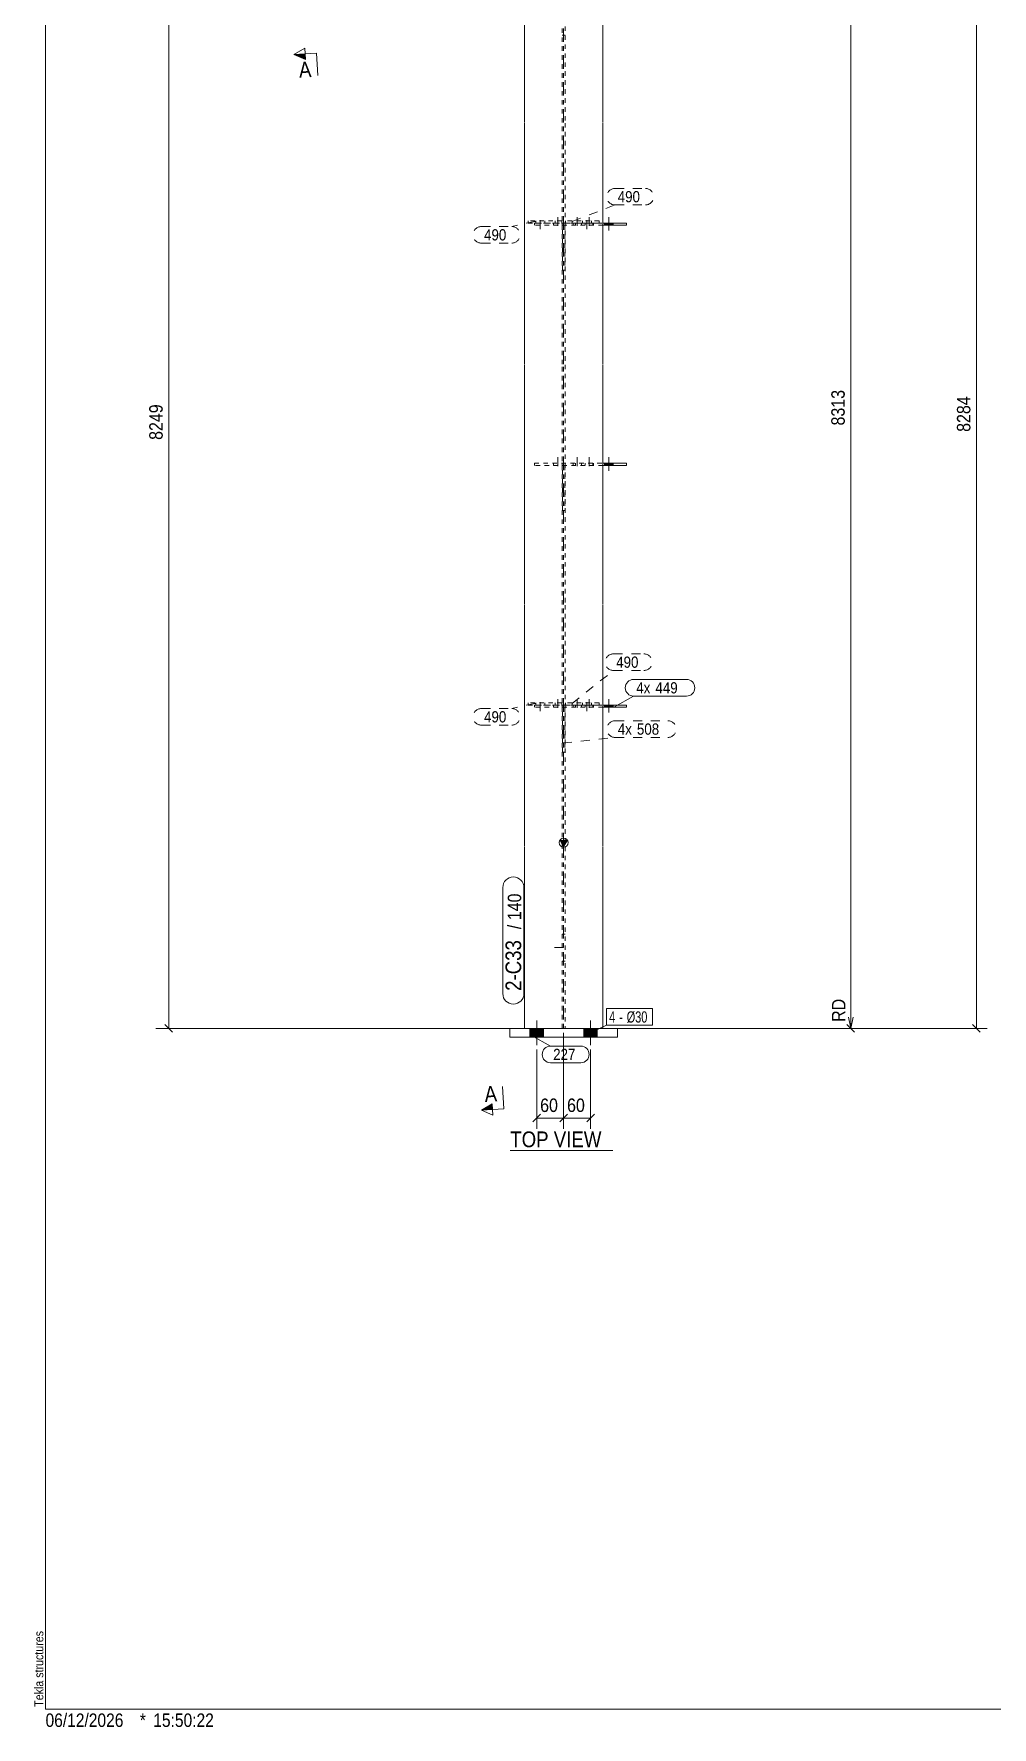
# Model space of a CAD drawing. Header units: millimetres. Extents: x 2 to 825, y 1 to 579.
# Drawn here: x 2.4 to 215.9, y 1 to 378.5 of the extents above; entities that cross this region are included whole.
import ezdxf

# ---------------------------------------------------------------- set-up
doc = ezdxf.new("R2010")
doc.units = ezdxf.units.MM
for name, pattern in [('XKITLINE00', [0]), ('XKITLINE01', [4, 1, -1, 1, -1]), ('XKITLINE02', [4, 2, -2]), ('XKITLINE03', [6, 3, -1, 1, -1])]:
    doc.linetypes.add(name, pattern=pattern)
for name, color, linetype, lineweight in [('Bolt', 3, 'Continuous', 0), ('BoltMark', 7, 'Continuous', 0), ('Dimensions', 7, 'Continuous', 0), ('DrawingSheet', 5, 'Continuous', 0), ('OtherObjectType', 7, 'Continuous', 0), ('Part', 2, 'Continuous', 0), ('PartMark', 7, 'Continuous', 0), ('Section', 6, 'Continuous', 0)]:
    doc.layers.add(name, color=color, linetype=linetype, lineweight=lineweight)
doc.styles.add('ARIAL', font='ARIAL.TTF')
doc.styles.add('ARIAL_NARROW', font='ARIALN.TTF')

# ---------------------------------------------------------------- blocks, each defined once
blk = doc.blocks.new('*A52')
at = {"layer": 'Bolt', "color": 3, "linetype": 'XKITLINE02', "lineweight": 0}
for p, q in [((120.1, 384.26), (120.8, 384.26)), ((118.45, 381.26), (122.45, 381.26)), ((120.1, 378.26), (120.8, 378.26)), ((120.1, 177.78), (120.8, 177.78)), ((118.45, 174.78), (122.45, 174.78)), ((120.1, 171.78), (120.8, 171.78))]:
    blk.add_line(p, q, dxfattribs=at)
blk = doc.blocks.new('*A54')
at = {"layer": 'Bolt'}
for points in [[(115.95, 156.78), (115.95, 154.78), (112.95, 154.78), (112.95, 156.78)], [(115.95, 156.78), (115.95, 154.78), (112.95, 154.78), (112.95, 156.78)], [(127.95, 156.78), (127.95, 154.78), (124.95, 154.78), (124.95, 156.78)], [(127.95, 156.78), (127.95, 154.78), (124.95, 154.78), (124.95, 156.78)]]:
    blk.add_hatch(color=3, dxfattribs=at).paths.add_polyline_path(points, flags=17)
at = {"layer": 'Bolt', "color": 3, "linetype": 'XKITLINE00', "lineweight": 0}
for p, q in [((112.95, 156.78), (112.95, 154.78)), ((112.95, 156.78), (112.95, 154.78)), ((114.45, 158.53), (114.45, 153.03)), ((114.45, 158.53), (114.45, 153.03)), ((115.95, 156.78), (115.95, 154.78)), ((115.95, 156.78), (115.95, 154.78)), ((124.95, 156.78), (124.95, 154.78)), ((124.95, 156.78), (124.95, 154.78)), ((126.45, 158.53), (126.45, 153.03)), ((126.45, 158.53), (126.45, 153.03)), ((127.95, 156.78), (127.95, 154.78)), ((127.95, 156.78), (127.95, 154.78))]:
    blk.add_line(p, q, dxfattribs=at)
blk = doc.blocks.new('*A56')
at = {"layer": 'Bolt', "color": 3, "linetype": 'XKITLINE02', "lineweight": 0}
for p, q in [((115.25, 227.53), (115.25, 230.53)), ((114.27, 228.88), (114.27, 229.38)), ((116.23, 228.88), (116.23, 229.38))]:
    blk.add_line(p, q, dxfattribs=at)
blk = doc.blocks.new('*A57')
at = {"layer": 'Bolt', "color": 3, "linetype": 'XKITLINE02', "lineweight": 0}
for p, q in [((125.65, 227.53), (125.65, 230.53)), ((124.67, 228.88), (124.67, 229.38)), ((126.63, 228.88), (126.63, 229.38))]:
    blk.add_line(p, q, dxfattribs=at)
blk = doc.blocks.new('*A58')
at = {"layer": 'Bolt'}
blk.add_hatch(color=3, dxfattribs=at).paths.add_polyline_path([(131.46, 228.88), (131.46, 228.38), (129.56, 228.38), (129.56, 228.88)], flags=17)
at = {"layer": 'Bolt', "color": 3, "linetype": 'XKITLINE02', "lineweight": 0}
for p, q in [((118.21, 228.88), (118.21, 228.38)), ((119.16, 230.22), (119.16, 227.22)), ((120.11, 228.88), (120.11, 228.38)), ((122.55, 228.88), (122.55, 228.38)), ((123.5, 230.22), (123.5, 227.22)), ((124.45, 228.88), (124.45, 228.38)), ((125.22, 228.88), (125.22, 228.38)), ((126.17, 230.22), (126.17, 227.22)), ((127.12, 228.88), (127.12, 228.38))]:
    blk.add_line(p, q, dxfattribs=at)
at = {"layer": 'Bolt', "color": 3, "linetype": 'XKITLINE00', "lineweight": 0}
for p, q in [((129.56, 228.88), (129.56, 228.38)), ((130.51, 230.22), (130.51, 227.22)), ((131.46, 228.88), (131.46, 228.38))]:
    blk.add_line(p, q, dxfattribs=at)
blk = doc.blocks.new('*A59')
at = {"layer": 'Bolt'}
blk.add_hatch(color=3, dxfattribs=at).paths.add_polyline_path([(131.46, 282.78), (131.46, 282.28), (129.56, 282.28), (129.56, 282.78)], flags=17)
at = {"layer": 'Bolt', "color": 3, "linetype": 'XKITLINE02', "lineweight": 0}
for p, q in [((119.16, 284.12), (119.16, 281.12)), ((123.5, 284.12), (123.5, 281.12)), ((126.17, 284.12), (126.17, 281.12)), ((118.21, 282.78), (118.21, 282.28)), ((120.11, 282.78), (120.11, 282.28)), ((122.55, 282.78), (122.55, 282.28)), ((124.45, 282.78), (124.45, 282.28)), ((125.22, 282.78), (125.22, 282.28)), ((127.12, 282.78), (127.12, 282.28))]:
    blk.add_line(p, q, dxfattribs=at)
at = {"layer": 'Bolt', "color": 3, "linetype": 'XKITLINE00', "lineweight": 0}
for p, q in [((130.51, 284.12), (130.51, 281.12)), ((129.56, 282.78), (129.56, 282.28)), ((131.46, 282.78), (131.46, 282.28))]:
    blk.add_line(p, q, dxfattribs=at)
blk = doc.blocks.new('*A60')
at = {"layer": 'Bolt'}
blk.add_hatch(color=3, dxfattribs=at).paths.add_polyline_path([(131.46, 336.36), (131.46, 335.86), (129.56, 335.86), (129.56, 336.36)], flags=17)
at = {"layer": 'Bolt', "color": 3, "linetype": 'XKITLINE02', "lineweight": 0}
for p, q in [((118.21, 336.36), (118.21, 335.86)), ((119.16, 337.7), (119.16, 334.7)), ((120.11, 336.36), (120.11, 335.86)), ((122.55, 336.36), (122.55, 335.86)), ((123.5, 337.7), (123.5, 334.7)), ((124.45, 336.36), (124.45, 335.86)), ((125.22, 336.36), (125.22, 335.86)), ((126.17, 337.7), (126.17, 334.7)), ((127.12, 336.36), (127.12, 335.86))]:
    blk.add_line(p, q, dxfattribs=at)
at = {"layer": 'Bolt', "color": 3, "linetype": 'XKITLINE00', "lineweight": 0}
for p, q in [((129.56, 336.36), (129.56, 335.86)), ((130.51, 337.7), (130.51, 334.7)), ((131.46, 336.36), (131.46, 335.86))]:
    blk.add_line(p, q, dxfattribs=at)
blk = doc.blocks.new('*A62')
at = {"layer": 'Bolt', "color": 3, "linetype": 'XKITLINE02', "lineweight": 0}
for p, q in [((114.27, 336.36), (114.27, 336.86)), ((115.25, 335.01), (115.25, 338.01)), ((116.23, 336.36), (116.23, 336.86))]:
    blk.add_line(p, q, dxfattribs=at)
blk = doc.blocks.new('*A63')
at = {"layer": 'Bolt', "color": 3, "linetype": 'XKITLINE02', "lineweight": 0}
for p, q in [((124.67, 336.36), (124.67, 336.86)), ((125.65, 335.01), (125.65, 338.01)), ((126.63, 336.36), (126.63, 336.86))]:
    blk.add_line(p, q, dxfattribs=at)
blk = doc.blocks.new('*A66')
at = {"layer": 'Part'}
blk.add_hatch(color=2, dxfattribs=at).paths.add_polyline_path([(119.65, 198.69), (121.25, 198.69), (120.45, 197.29)], flags=17)
at = {"layer": 'Part', "color": 7, "linetype": 'XKITLINE03', "lineweight": 0}
for p, q in [((120.45, 358.76), (120.45, 470.46)), ((120.45, 304.86), (120.45, 358.66)), ((120.45, 251.28), (120.45, 304.76)), ((120.45, 197.38), (120.45, 251.18)), ((120.45, 146.78), (120.45, 197.28))]:
    blk.add_line(p, q, dxfattribs=at)
at = {"layer": 'Part', "color": 2, "linetype": 'XKITLINE00', "lineweight": 0}
for p, q in [((129.2, 462.3), (111.7, 462.3)), ((111.7, 462.3), (111.7, 358.76)), ((129.2, 358.76), (129.2, 462.3)), ((111.7, 358.66), (111.7, 304.86)), ((129.2, 304.86), (129.2, 358.66)), ((111.7, 304.76), (111.7, 251.28)), ((129.2, 251.28), (129.2, 304.76)), ((111.7, 251.18), (111.7, 197.38)), ((129.2, 197.38), (129.2, 251.18)), ((111.7, 197.28), (111.7, 156.78)), ((120.45, 197.29), (119.65, 198.69)), ((119.65, 198.69), (121.25, 198.69)), ((121.25, 198.69), (120.45, 197.29)), ((129.2, 156.78), (129.2, 197.28))]:
    blk.add_line(p, q, dxfattribs=at)
at = {"layer": 'Part', "color": 7, "linetype": 'XKITLINE01', "lineweight": 0}
for p, q in [((120.1, 462.19), (111.7, 462.19)), ((120.1, 358.76), (120.1, 462.19)), ((120.8, 462.19), (120.8, 358.76)), ((120.8, 462.19), (129.2, 462.19)), ((120.1, 458.73), (111.7, 458.73)), ((111.7, 458.61), (129.2, 458.61)), ((120.8, 458.73), (129.2, 458.73)), ((120.1, 304.86), (120.1, 358.66)), ((120.8, 358.66), (120.8, 304.86)), ((120.1, 251.28), (120.1, 304.76)), ((120.8, 304.76), (120.8, 251.28)), ((120.1, 197.38), (120.1, 251.18)), ((120.8, 251.18), (120.8, 197.38)), ((120.1, 156.78), (120.1, 197.28)), ((120.8, 197.28), (120.8, 156.78)), ((111.7, 156.78), (129.2, 156.78))]:
    blk.add_line(p, q, dxfattribs=at)
at = {"layer": 'Part', "color": 2, "linetype": 'XKITLINE00', "lineweight": 0}
blk.add_circle((120.45, 198.19), 1, dxfattribs=at)
blk = doc.blocks.new('*A70')
at = {"layer": 'Part', "color": 2, "linetype": 'XKITLINE00', "lineweight": 0}
for p, q in [((108.45, 154.78), (108.45, 156.78)), ((108.45, 156.78), (132.45, 156.78)), ((132.45, 156.78), (132.45, 154.78)), ((132.45, 154.78), (108.45, 154.78))]:
    blk.add_line(p, q, dxfattribs=at)
blk = doc.blocks.new('*A76')
at = {"layer": 'Part', "color": 7, "linetype": 'XKITLINE01', "lineweight": 0}
for p, q in [((120.05, 229.38), (112.55, 229.38)), ((112.55, 229.38), (112.55, 228.88)), ((112.55, 228.88), (120.05, 228.88)), ((118.55, 228.88), (118.55, 229.38)), ((120.05, 228.88), (120.05, 229.38))]:
    blk.add_line(p, q, dxfattribs=at)
blk = doc.blocks.new('*A77')
at = {"layer": 'Part', "color": 7, "linetype": 'XKITLINE01', "lineweight": 0}
for p, q in [((128.35, 229.38), (120.85, 229.38)), ((120.85, 229.38), (120.85, 228.88)), ((120.85, 228.88), (128.35, 228.88)), ((122.35, 228.88), (122.35, 229.38)), ((128.35, 228.88), (128.35, 229.38))]:
    blk.add_line(p, q, dxfattribs=at)
blk = doc.blocks.new('*A78')
at = {"layer": 'Part', "color": 7, "linetype": 'XKITLINE01', "lineweight": 0}
for p, q in [((120.2, 228.38), (120.7, 228.38)), ((120.2, 218.38), (120.2, 228.38)), ((120.2, 228.38), (120.7, 228.38)), ((120.7, 228.38), (120.7, 218.38)), ((120.7, 218.38), (120.2, 218.38))]:
    blk.add_line(p, q, dxfattribs=at)
blk = doc.blocks.new('*A79')
at = {"layer": 'Part', "color": 7, "linetype": 'XKITLINE01', "lineweight": 0}
for p, q in [((113.95, 228.88), (113.95, 228.38)), ((113.95, 228.38), (113.95, 228.88)), ((113.95, 228.88), (129.2, 228.88)), ((129.2, 228.38), (113.95, 228.38)), ((123.07, 228.38), (123.07, 228.88)), ((126.95, 228.88), (126.95, 228.38)), ((126.95, 228.38), (126.95, 228.88))]:
    blk.add_line(p, q, dxfattribs=at)
at = {"layer": 'Part', "color": 2, "linetype": 'XKITLINE00', "lineweight": 0}
for p, q in [((134.45, 228.88), (129.2, 228.88)), ((134.45, 228.38), (129.2, 228.38)), ((134.45, 228.88), (134.45, 228.38))]:
    blk.add_line(p, q, dxfattribs=at)
blk = doc.blocks.new('*A80')
at = {"layer": 'Part', "color": 7, "linetype": 'XKITLINE01', "lineweight": 0}
for p, q in [((120.2, 282.28), (120.7, 282.28)), ((120.2, 272.28), (120.2, 282.28)), ((120.2, 282.28), (120.7, 282.28)), ((120.7, 282.28), (120.7, 272.28)), ((120.7, 272.28), (120.2, 272.28))]:
    blk.add_line(p, q, dxfattribs=at)
blk = doc.blocks.new('*A81')
at = {"layer": 'Part', "color": 7, "linetype": 'XKITLINE01', "lineweight": 0}
for p, q in [((113.95, 282.78), (113.95, 282.28)), ((113.95, 282.28), (113.95, 282.78)), ((113.95, 282.78), (129.2, 282.78)), ((129.2, 282.28), (113.95, 282.28)), ((123.07, 282.28), (123.07, 282.78)), ((126.95, 282.78), (126.95, 282.28)), ((126.95, 282.28), (126.95, 282.78))]:
    blk.add_line(p, q, dxfattribs=at)
at = {"layer": 'Part', "color": 2, "linetype": 'XKITLINE00', "lineweight": 0}
for p, q in [((134.45, 282.78), (129.2, 282.78)), ((134.45, 282.28), (129.2, 282.28)), ((134.45, 282.78), (134.45, 282.28))]:
    blk.add_line(p, q, dxfattribs=at)
blk = doc.blocks.new('*A82')
at = {"layer": 'Part', "color": 7, "linetype": 'XKITLINE01', "lineweight": 0}
for p, q in [((120.2, 335.86), (120.7, 335.86)), ((120.2, 325.86), (120.2, 335.86)), ((120.2, 335.86), (120.7, 335.86)), ((120.7, 335.86), (120.7, 325.86)), ((120.7, 325.86), (120.2, 325.86))]:
    blk.add_line(p, q, dxfattribs=at)
blk = doc.blocks.new('*A83')
at = {"layer": 'Part', "color": 7, "linetype": 'XKITLINE01', "lineweight": 0}
for p, q in [((113.95, 336.36), (113.95, 335.86)), ((113.95, 335.86), (113.95, 336.36)), ((113.95, 336.36), (129.2, 336.36)), ((123.07, 335.86), (123.07, 336.36)), ((126.95, 336.36), (126.95, 335.86)), ((126.95, 335.86), (126.95, 336.36)), ((129.2, 335.86), (113.95, 335.86))]:
    blk.add_line(p, q, dxfattribs=at)
at = {"layer": 'Part', "color": 2, "linetype": 'XKITLINE00', "lineweight": 0}
for p, q in [((134.45, 336.36), (129.2, 336.36)), ((134.45, 336.36), (134.45, 335.86)), ((134.45, 335.86), (129.2, 335.86))]:
    blk.add_line(p, q, dxfattribs=at)
blk = doc.blocks.new('*A86')
at = {"layer": 'Part', "color": 7, "linetype": 'XKITLINE01', "lineweight": 0}
for p, q in [((120.05, 336.86), (112.55, 336.86)), ((112.55, 336.86), (112.55, 336.36)), ((112.55, 336.36), (120.05, 336.36)), ((118.55, 336.36), (118.55, 336.86)), ((120.05, 336.36), (120.05, 336.86))]:
    blk.add_line(p, q, dxfattribs=at)
blk = doc.blocks.new('*A87')
at = {"layer": 'Part', "color": 7, "linetype": 'XKITLINE01', "lineweight": 0}
for p, q in [((128.35, 336.86), (120.85, 336.86)), ((120.85, 336.86), (120.85, 336.36)), ((120.85, 336.36), (128.35, 336.36)), ((122.35, 336.36), (122.35, 336.86)), ((128.35, 336.36), (128.35, 336.86))]:
    blk.add_line(p, q, dxfattribs=at)
blk = doc.blocks.new('*A148')
at = {"layer": 'DrawingSheet', "color": 5, "linetype": 'XKITLINE00', "lineweight": 0}
for p, q in [((5, 579), (5, 5)), ((5, 5), (825, 5))]:
    blk.add_line(p, q, dxfattribs=at)
at = {"layer": 'DrawingSheet', "color": 5, "style": 'ARIAL', "width": 0.85}
blk.add_text('Tekla structures', height=2, rotation=90, dxfattribs=at).set_placement((4.5, 5.5))
blk = doc.blocks.new('*A155')
at = {"layer": 'OtherObjectType', "color": 7, "style": 'ARIAL_NARROW', "width": 1.008832}
for s, p in [('06/12/2026', (4.99, 1)), ('*', (26, 1)), ('15:50:22', (29, 1))]:
    blk.add_text(s, height=3, dxfattribs=at).set_placement(p)
blk = doc.blocks.new('*A222')
at = {"layer": 'Dimensions', "color": 7, "linetype": 'XKITLINE00', "lineweight": 0}
for p, q in [((120.45, 155.78), (120.45, 134.38)), ((114.45, 152.03), (114.45, 134.38)), ((115.3, 137.63), (113.6, 135.93)), ((114.45, 136.78), (120.45, 136.78)), ((121.3, 137.63), (119.6, 135.93))]:
    blk.add_line(p, q, dxfattribs=at)
at = {"layer": 'Dimensions', "color": 3}
for p in [(114.45, 136.78), (120.45, 136.78)]:
    blk.add_point(p, dxfattribs=at)
at = {"layer": 'Dimensions', "color": 3, "style": 'ARIAL', "width": 0.85}
blk.add_text('60', height=3, dxfattribs=at).set_placement((115.22, 138.13))
blk = doc.blocks.new('*A223')
at = {"layer": 'Dimensions', "color": 7, "linetype": 'XKITLINE00', "lineweight": 0}
for p, q in [((120.45, 155.78), (120.45, 134.38)), ((126.45, 152.03), (126.45, 134.38)), ((121.3, 137.63), (119.6, 135.93)), ((120.45, 136.78), (126.45, 136.78)), ((127.3, 137.63), (125.6, 135.93))]:
    blk.add_line(p, q, dxfattribs=at)
at = {"layer": 'Dimensions', "color": 3}
for p in [(120.45, 136.78), (126.45, 136.78)]:
    blk.add_point(p, dxfattribs=at)
at = {"layer": 'Dimensions', "color": 3, "style": 'ARIAL', "width": 0.85}
blk.add_text('60', height=3, dxfattribs=at).set_placement((121.22, 138.13))
blk = doc.blocks.new('*A227')
at = {"layer": 'PartMark', "color": 7, "linetype": 'XKITLINE00', "lineweight": 0}
for p, q in [((106.9, 164.53), (106.9, 188.18)), ((111.6, 164.53), (111.6, 188.18))]:
    blk.add_line(p, q, dxfattribs=at)
for centre, start, end in [((109.25, 188.18), 0, 180), ((109.25, 164.53), 180, 0)]:
    blk.add_arc(centre, 2.35, start, end, dxfattribs=at)
at = {"layer": 'PartMark', "color": 3, "style": 'ARIAL', "width": 0.85}
for s, p in [('140', (111, 180.9)), ('/', (111, 178.89))]:
    blk.add_text(s, height=3, rotation=90.0002, dxfattribs=at).set_placement(p)
at = {"layer": 'PartMark', "color": 1, "style": 'ARIAL', "width": 0.85}
blk.add_text('2-C33', height=3.5, rotation=90.0002, dxfattribs=at).set_placement((111, 165.13))
blk = doc.blocks.new('*A228')
at = {"layer": 'PartMark', "color": 7, "linetype": 'XKITLINE00', "lineweight": 0}
for p, q in [((136.04, 234.57), (147.83, 234.57)), ((131.8, 228.48), (136.04, 230.87)), ((136.04, 230.87), (147.83, 230.87))]:
    blk.add_line(p, q, dxfattribs=at)
for centre, start, end in [((136.04, 232.72), 90, 270), ((147.83, 232.72), 270, 90)]:
    blk.add_arc(centre, 1.85, start, end, dxfattribs=at)
at = {"layer": 'PartMark', "color": 3, "style": 'ARIAL', "width": 0.85}
for s, p in [('4x', (136.64, 231.47)), ('449', (140.92, 231.47))]:
    blk.add_text(s, height=2.5, dxfattribs=at).set_placement(p)
blk = doc.blocks.new('*A229')
at = {"layer": 'PartMark', "color": 7, "linetype": 'XKITLINE02', "lineweight": 0}
for p, q in [((131.92, 225.36), (143.71, 225.36)), ((120.33, 220.41), (131.92, 221.66)), ((131.92, 221.66), (143.71, 221.66))]:
    blk.add_line(p, q, dxfattribs=at)
for centre, start, end in [((131.92, 223.51), 90, 270), ((143.71, 223.51), 270, 90)]:
    blk.add_arc(centre, 1.85, start, end, dxfattribs=at)
at = {"layer": 'PartMark', "color": 3, "style": 'ARIAL', "width": 0.85}
for s, p in [('4x', (132.52, 222.26)), ('508', (136.79, 222.26))]:
    blk.add_text(s, height=2.5, dxfattribs=at).set_placement(p)
blk = doc.blocks.new('*A230')
at = {"layer": 'Section'}
for points in [[(62.93, 372.83), (60.36, 373.93), (62.86, 374.07)], [(104.63, 138.68), (102.14, 138.53), (104.56, 139.92)]]:
    blk.add_hatch(color=3, dxfattribs=at).paths.add_polyline_path(points, flags=17)
at = {"layer": 'Section', "color": 3, "linetype": 'XKITLINE00', "lineweight": 0}
for p, q in [((60.36, 373.93), (62.79, 375.32)), ((60.36, 373.93), (62.93, 372.83)), ((62.93, 372.83), (62.79, 375.32)), ((102.14, 138.53), (104.56, 139.92)), ((104.56, 139.92), (104.71, 137.43)), ((104.71, 137.43), (102.14, 138.53))]:
    blk.add_line(p, q, dxfattribs=at)
at = {"layer": 'Section', "color": 1, "linetype": 'XKITLINE00', "lineweight": 0}
for p, q in [((65.35, 374.22), (60.36, 373.93)), ((65.35, 374.22), (65.64, 369.23)), ((107.13, 138.82), (106.84, 143.81)), ((107.13, 138.82), (102.14, 138.53))]:
    blk.add_line(p, q, dxfattribs=at)
at = {"layer": 'Section', "color": 7, "style": 'ARIAL', "width": 0.85}
for p in [(61.55, 368.74), (102.92, 140.33)]:
    blk.add_text('A', height=3.5, rotation=3.3346, dxfattribs=at).set_placement(p)
blk = doc.blocks.new('*A232')
at = {"layer": 'OtherObjectType', "color": 7, "linetype": 'XKITLINE00', "lineweight": 0}
blk.add_line((108.56, 129.53), (131.39, 129.53), dxfattribs=at)
at = {"layer": 'OtherObjectType', "color": 7, "style": 'ARIAL', "width": 0.85}
blk.add_text('TOP VIEW', height=3.5, dxfattribs=at).set_placement((108.56, 130.28))
blk = doc.blocks.new('*A233')
at = {"layer": 'PartMark', "color": 7, "linetype": 'XKITLINE00', "lineweight": 0}
for p, q in [((113.28, 155.21), (117.52, 152.82)), ((117.52, 152.82), (124.28, 152.82)), ((117.52, 149.12), (124.28, 149.12))]:
    blk.add_line(p, q, dxfattribs=at)
for centre, start, end in [((117.52, 150.97), 90, 270), ((124.28, 150.97), 270, 90)]:
    blk.add_arc(centre, 1.85, start, end, dxfattribs=at)
at = {"layer": 'PartMark', "color": 3, "style": 'ARIAL', "width": 0.85}
blk.add_text('227', height=2.5, dxfattribs=at).set_placement((118.12, 149.72))
blk = doc.blocks.new('*A243')
at = {"layer": 'Dimensions', "color": 7, "linetype": 'XKITLINE00', "lineweight": 0}
for p, q in [((111.1, 428.12), (29.6, 428.12)), ((31.6, 428.96), (33.3, 427.27)), ((32.45, 156.78), (32.45, 428.12)), ((110.7, 156.78), (29.6, 156.78)), ((31.6, 157.63), (33.3, 155.93))]:
    blk.add_line(p, q, dxfattribs=at)
at = {"layer": 'Dimensions', "color": 3}
for p in [(32.45, 428.12), (32.45, 156.78)]:
    blk.add_point(p, dxfattribs=at)
at = {"layer": 'Dimensions', "color": 3, "style": 'ARIAL', "width": 0.85}
blk.add_text('8249', height=3, dxfattribs=at).set_placement((33.75, 429.32))
blk.add_text('8249', height=3, rotation=90.0002, dxfattribs=at).set_placement((31.1, 288))
blk = doc.blocks.new('*A245')
at = {"layer": 'Dimensions', "color": 7, "linetype": 'XKITLINE00', "lineweight": 0}
for p, q in [((121.1, 431.69), (214.85, 431.69)), ((211.6, 432.54), (213.3, 430.85)), ((212.45, 156.78), (212.45, 431.69)), ((130.2, 156.78), (214.85, 156.78)), ((211.6, 157.63), (213.3, 155.93))]:
    blk.add_line(p, q, dxfattribs=at)
at = {"layer": 'Dimensions', "color": 3}
for p in [(212.45, 431.69), (212.45, 156.78)]:
    blk.add_point(p, dxfattribs=at)
at = {"layer": 'Dimensions', "color": 3, "style": 'ARIAL', "width": 0.85}
blk.add_text('8284', height=3, dxfattribs=at).set_placement((202.25, 432.89))
blk.add_text('8284', height=3, rotation=90.0002, dxfattribs=at).set_placement((211.1, 289.79))
blk = doc.blocks.new('*A248')
at = {"layer": 'Dimensions', "color": 7, "linetype": 'XKITLINE00', "lineweight": 0}
for p, q in [((126.45, 434.54), (186.85, 434.54)), ((183.6, 435.39), (185.3, 433.69)), ((184.45, 156.78), (184.45, 434.54)), ((184.45, 164), (184.45, 156.78)), ((183.95, 159.28), (184.45, 156.78)), ((184.95, 159.28), (184.45, 156.78)), ((130.2, 156.78), (186.85, 156.78)), ((130.2, 156.78), (186.85, 156.78)), ((183.6, 157.63), (185.3, 155.93))]:
    blk.add_line(p, q, dxfattribs=at)
at = {"layer": 'Dimensions', "color": 3}
for p in [(184.45, 434.54), (184.45, 156.78)]:
    blk.add_point(p, dxfattribs=at)
at = {"layer": 'Dimensions', "color": 7}
blk.add_point((184.45, 156.78), dxfattribs=at)
at = {"layer": 'Dimensions', "color": 3, "style": 'ARIAL', "width": 0.85}
blk.add_text('8313', height=3, dxfattribs=at).set_placement((169.75, 435.74))
for s, p in [('8313', (183.1, 291.21)), ('RD', (183.25, 158.22))]:
    blk.add_text(s, height=3, rotation=90.0002, dxfattribs=at).set_placement(p)
blk = doc.blocks.new('*A253')
at = {"layer": 'BoltMark', "color": 7, "linetype": 'XKITLINE00', "lineweight": 0}
for p, q in [((129.99, 161.17), (140.28, 161.17)), ((129.99, 157.47), (129.99, 161.17)), ((140.28, 157.47), (140.28, 161.17)), ((126.45, 155.78), (129.99, 157.47)), ((129.99, 157.47), (140.28, 157.47))]:
    blk.add_line(p, q, dxfattribs=at)
at = {"layer": 'BoltMark', "color": 3, "style": 'ARIAL_NARROW', "width": 0.85}
for s, p in [('4', (130.59, 158.07)), ('-', (132.86, 158.07)), ('Ø30', (134.51, 158.07))]:
    blk.add_text(s, height=2.5, dxfattribs=at).set_placement(p)
blk = doc.blocks.new('*A258')
at = {"layer": 'PartMark', "color": 7, "linetype": 'XKITLINE02', "lineweight": 0}
for p, q in [((131.91, 344.08), (138.67, 344.08)), ((122.38, 336.73), (131.91, 340.38)), ((131.91, 340.38), (138.67, 340.38))]:
    blk.add_line(p, q, dxfattribs=at)
for centre, start, end in [((131.91, 342.23), 90, 270), ((138.67, 342.23), 270, 90)]:
    blk.add_arc(centre, 1.85, start, end, dxfattribs=at)
at = {"layer": 'PartMark', "color": 3, "style": 'ARIAL', "width": 0.85}
blk.add_text('490', height=2.5, dxfattribs=at).set_placement((132.51, 340.98))
blk = doc.blocks.new('*A259')
at = {"layer": 'PartMark', "color": 7, "linetype": 'XKITLINE02', "lineweight": 0}
for p, q in [((114.08, 336.73), (108.88, 335.58)), ((102.12, 335.58), (108.88, 335.58)), ((102.12, 331.88), (108.88, 331.88))]:
    blk.add_line(p, q, dxfattribs=at)
for centre, start, end in [((102.12, 333.73), 90, 270), ((108.88, 333.73), 270, 90)]:
    blk.add_arc(centre, 1.85, start, end, dxfattribs=at)
at = {"layer": 'PartMark', "color": 3, "style": 'ARIAL', "width": 0.85}
blk.add_text('490', height=2.5, dxfattribs=at).set_placement((102.72, 332.48))
blk = doc.blocks.new('*A260')
at = {"layer": 'PartMark', "color": 7, "linetype": 'XKITLINE02', "lineweight": 0}
for p, q in [((131.57, 240.29), (138.33, 240.29)), ((122.38, 229.25), (131.57, 236.59)), ((131.57, 236.59), (138.33, 236.59))]:
    blk.add_line(p, q, dxfattribs=at)
for centre, start, end in [((131.57, 238.44), 90, 270), ((138.33, 238.44), 270, 90)]:
    blk.add_arc(centre, 1.85, start, end, dxfattribs=at)
at = {"layer": 'PartMark', "color": 3, "style": 'ARIAL', "width": 0.85}
blk.add_text('490', height=2.5, dxfattribs=at).set_placement((132.17, 237.19))
blk = doc.blocks.new('*A261')
at = {"layer": 'PartMark', "color": 7, "linetype": 'XKITLINE02', "lineweight": 0}
for p, q in [((102.12, 228.1), (108.88, 228.1)), ((114.08, 229.25), (108.88, 228.1)), ((102.12, 224.4), (108.88, 224.4))]:
    blk.add_line(p, q, dxfattribs=at)
for centre, start, end in [((102.12, 226.25), 90, 270), ((108.88, 226.25), 270, 90)]:
    blk.add_arc(centre, 1.85, start, end, dxfattribs=at)
at = {"layer": 'PartMark', "color": 3, "style": 'ARIAL', "width": 0.85}
blk.add_text('490', height=2.5, dxfattribs=at).set_placement((102.72, 225))

msp = doc.modelspace()

# ---------------------------------------------------------------- block references
at = {"lineweight": 0}
for name in ['*A148', '*A248', '*A245', '*A243', '*A52', '*A230', '*A258', '*A259', '*A86', '*A83', '*A62', '*A60', '*A87', '*A63', '*A82', '*A59', '*A81', '*A80', '*A260', '*A228', '*A56', '*A57', '*A261', '*A76', '*A79', '*A58', '*A78', '*A77', '*A229', '*A227', '*A253', '*A70', '*A54', '*A233', '*A222', '*A223', '*A232', '*A155']:
    msp.add_blockref(name, (0, 0), dxfattribs=at)
at = {"layer": 'Part', "lineweight": 0}
msp.add_blockref('*A66', (0, 0), dxfattribs=at)

doc.saveas('drawing.dxf')
